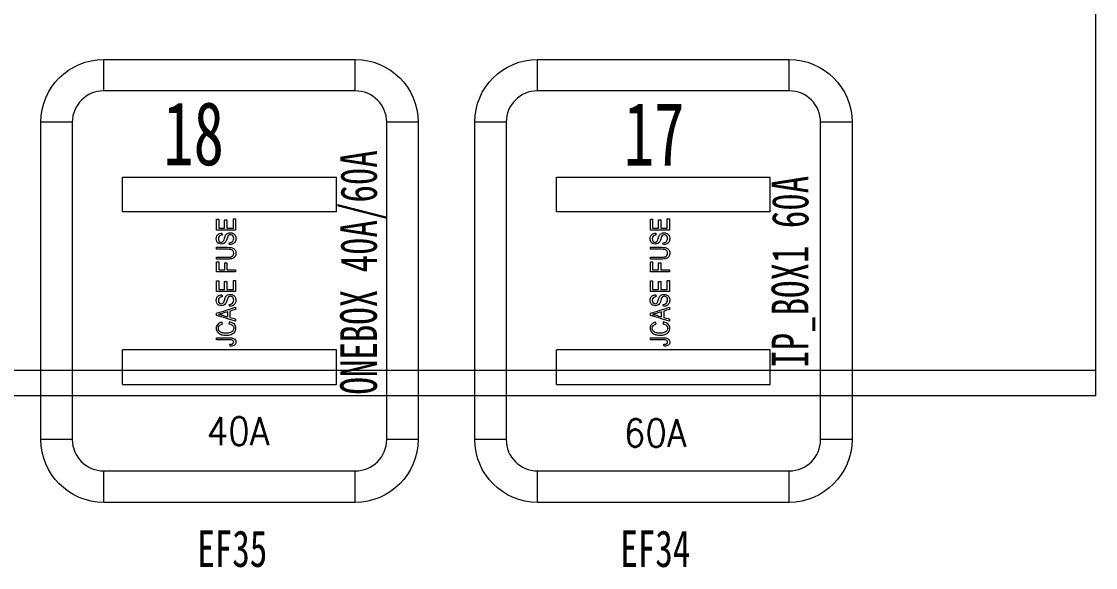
# Model space of a CAD drawing. Header units: inches. Extents: x 47316 to 59086, y 3141 to 11743.
# Drawn here: x 50801.4 to 50878.3, y 10013 to 10052.1 of the extents above; entities that cross this region are included whole.
import ezdxf
from ezdxf.enums import TextEntityAlignment as Align

# ---------------------------------------------------------------- set-up
doc = ezdxf.new("R2010")
doc.units = ezdxf.units.IN
doc.header["$MEASUREMENT"] = 0
doc.styles.add('MtX_romans_shx', font='romans.shx')
doc.styles.add('MtX_STSong', font='')
doc.styles.add('仿宋', font='仿宋_GB2312.ttf', dxfattribs={"width": 0.7})
doc.styles.get('MtX_STSong').set_extended_font_data('STSong')

msp = doc.modelspace()

# ---------------------------------------------------------------- linework, layer by layer
at = {"color": 0, "linetype": 'Continuous', "lineweight": 15}
for p, q in [((50878.278, 10118.591), (50878.278, 10025.293)), ((50807.302, 10047.13), (50807.302, 10049.38)), ((50807.302, 10049.38), (50825.302, 10049.38)), ((50825.302, 10047.13), (50825.302, 10049.38)), ((50838.352, 10047.13), (50838.352, 10049.38)), ((50838.352, 10049.38), (50856.352, 10049.38)), ((50856.352, 10047.13), (50856.352, 10049.38)), ((50825.302, 10047.13), (50807.302, 10047.13)), ((50856.352, 10047.13), (50838.352, 10047.13)), ((50805.052, 10044.88), (50802.802, 10044.88)), ((50802.802, 10022.155), (50802.802, 10044.88)), ((50805.052, 10044.88), (50805.052, 10022.155)), ((50827.552, 10022.155), (50827.552, 10044.88)), ((50829.802, 10044.88), (50827.552, 10044.88)), ((50829.802, 10044.88), (50829.802, 10022.155)), ((50836.102, 10044.88), (50833.852, 10044.88)), ((50833.852, 10022.155), (50833.852, 10044.88)), ((50836.102, 10044.88), (50836.102, 10022.155)), ((50858.602, 10022.155), (50858.602, 10044.88)), ((50860.852, 10044.88), (50858.602, 10044.88)), ((50860.852, 10044.88), (50860.852, 10022.155)), ((50808.652, 10040.943), (50823.952, 10040.943)), ((50808.652, 10038.468), (50808.652, 10040.943)), ((50839.702, 10040.943), (50855.002, 10040.943)), ((50839.702, 10038.468), (50839.702, 10040.943)), ((50808.652, 10026.093), (50808.652, 10028.568)), ((50839.702, 10026.093), (50839.702, 10028.568)), ((50805.052, 10022.155), (50802.802, 10022.155)), ((50829.802, 10022.155), (50827.552, 10022.155)), ((50836.102, 10022.155), (50833.852, 10022.155)), ((50860.852, 10022.155), (50858.602, 10022.155)), ((50807.302, 10017.655), (50807.302, 10019.905)), ((50807.302, 10019.905), (50825.302, 10019.905)), ((50825.302, 10017.655), (50825.302, 10019.905)), ((50838.352, 10017.655), (50838.352, 10019.905)), ((50838.352, 10019.905), (50856.352, 10019.905)), ((50856.352, 10017.655), (50856.352, 10019.905)), ((50825.302, 10017.655), (50807.302, 10017.655)), ((50856.352, 10017.655), (50838.352, 10017.655))]:
    msp.add_line(p, q, dxfattribs=at)
at = {"color": 0, "lineweight": 15}
for p, q in [((50823.952, 10038.468), (50823.952, 10040.943)), ((50855.002, 10038.468), (50855.002, 10040.943)), ((50823.952, 10038.468), (50808.652, 10038.468)), ((50855.002, 10038.468), (50839.702, 10038.468)), ((50823.952, 10028.568), (50808.652, 10028.568)), ((50823.952, 10026.093), (50823.952, 10028.568)), ((50855.002, 10028.568), (50839.702, 10028.568)), ((50855.002, 10026.093), (50855.002, 10028.568)), ((50878.278, 10027.093), (50570.006, 10027.093)), ((50808.652, 10026.093), (50823.952, 10026.093)), ((50839.702, 10026.093), (50855.002, 10026.093)), ((50878.278, 10025.293), (50570.006, 10025.293))]:
    msp.add_line(p, q, dxfattribs=at)
at = {"color": 0, "linetype": 'Continuous', "lineweight": 15, "extrusion": (0, 0, -1)}
for centre, start, end in [((-50807.302, 10044.88), 0, 90), ((-50825.302, 10044.88), 90, 180), ((-50838.352, 10044.88), 0, 90), ((-50856.352, 10044.88), 90, 180), ((-50807.302, 10022.155), 270, 0), ((-50825.302, 10022.155), 180, 270), ((-50838.352, 10022.155), 270, 0), ((-50856.352, 10022.155), 180, 270)]:
    msp.add_arc(centre, 4.5, start, end, dxfattribs=at)
at = {"color": 0, "linetype": 'Continuous', "lineweight": 15}
for centre, start, end in [((50807.302, 10044.88), 90, 180), ((50825.302, 10044.88), 0, 90), ((50838.352, 10044.88), 90, 180), ((50856.352, 10044.88), 0, 90), ((50807.302, 10022.155), 180, 270), ((50825.302, 10022.155), 270, 0), ((50838.352, 10022.155), 180, 270), ((50856.352, 10022.155), 270, 0)]:
    msp.add_arc(centre, 2.25, start, end, dxfattribs=at)
for points in [[(50815.373, 10037.16), (50815.373, 10037.418), (50815.373, 10037.676), (50815.373, 10037.935)], [(50815.373, 10037.935), (50815.427, 10037.935), (50815.481, 10037.935), (50815.534, 10037.935)], [(50815.534, 10037.935), (50815.534, 10037.724), (50815.534, 10037.513), (50815.534, 10037.301)], [(50815.953, 10037.301), (50815.953, 10037.499), (50815.953, 10037.697), (50815.953, 10037.895)], [(50815.953, 10037.895), (50816.007, 10037.895), (50816.06, 10037.895), (50816.114, 10037.895)], [(50816.114, 10037.895), (50816.114, 10037.697), (50816.114, 10037.499), (50816.114, 10037.301)], [(50816.579, 10037.301), (50816.579, 10037.521), (50816.579, 10037.74), (50816.579, 10037.96)], [(50816.579, 10037.96), (50816.633, 10037.96), (50816.687, 10037.96), (50816.741, 10037.96)], [(50816.741, 10037.96), (50816.741, 10037.693), (50816.741, 10037.426), (50816.741, 10037.16)], [(50846.423, 10037.16), (50846.423, 10037.418), (50846.423, 10037.676), (50846.423, 10037.935)], [(50846.423, 10037.935), (50846.477, 10037.935), (50846.531, 10037.935), (50846.584, 10037.935)], [(50846.584, 10037.935), (50846.584, 10037.724), (50846.584, 10037.513), (50846.584, 10037.301)], [(50847.003, 10037.301), (50847.003, 10037.499), (50847.003, 10037.697), (50847.003, 10037.895)], [(50847.003, 10037.895), (50847.057, 10037.895), (50847.11, 10037.895), (50847.164, 10037.895)], [(50847.164, 10037.895), (50847.164, 10037.697), (50847.164, 10037.499), (50847.164, 10037.301)], [(50847.629, 10037.301), (50847.629, 10037.521), (50847.629, 10037.74), (50847.629, 10037.96)], [(50847.629, 10037.96), (50847.683, 10037.96), (50847.737, 10037.96), (50847.791, 10037.96)], [(50847.791, 10037.96), (50847.791, 10037.693), (50847.791, 10037.426), (50847.791, 10037.16)], [(50816.741, 10037.16), (50816.285, 10037.16), (50815.829, 10037.16), (50815.373, 10037.16)], [(50815.534, 10037.301), (50815.674, 10037.301), (50815.814, 10037.301), (50815.953, 10037.301)], [(50816.114, 10037.301), (50816.269, 10037.301), (50816.424, 10037.301), (50816.579, 10037.301)], [(50847.791, 10037.16), (50847.335, 10037.16), (50846.879, 10037.16), (50846.423, 10037.16)], [(50846.584, 10037.301), (50846.724, 10037.301), (50846.864, 10037.301), (50847.003, 10037.301)], [(50847.164, 10037.301), (50847.319, 10037.301), (50847.474, 10037.301), (50847.629, 10037.301)], [(50815.758, 10036.931), (50815.763, 10036.886), (50815.767, 10036.84), (50815.772, 10036.795)], [(50816.301, 10036.11), (50816.296, 10036.154), (50816.291, 10036.199), (50816.286, 10036.243)], [(50846.808, 10036.931), (50846.813, 10036.886), (50846.817, 10036.84), (50846.822, 10036.795)], [(50847.351, 10036.11), (50847.346, 10036.154), (50847.341, 10036.199), (50847.336, 10036.243)], [(50815.373, 10035.78), (50815.373, 10035.827), (50815.373, 10035.874), (50815.373, 10035.922)], [(50816.162, 10035.78), (50815.899, 10035.78), (50815.636, 10035.78), (50815.373, 10035.78)], [(50816.547, 10036.169), (50816.475, 10036.131), (50816.393, 10036.111), (50816.301, 10036.11)], [(50846.423, 10035.78), (50846.423, 10035.827), (50846.423, 10035.874), (50846.423, 10035.922)], [(50847.212, 10035.78), (50846.949, 10035.78), (50846.686, 10035.78), (50846.423, 10035.78)], [(50847.597, 10036.169), (50847.525, 10036.131), (50847.443, 10036.111), (50847.351, 10036.11)], [(50815.373, 10035.078), (50815.373, 10035.126), (50815.373, 10035.173), (50815.373, 10035.22)], [(50815.373, 10034.169), (50815.373, 10034.41), (50815.373, 10034.651), (50815.373, 10034.892)], [(50815.373, 10034.892), (50815.427, 10034.892), (50815.481, 10034.892), (50815.534, 10034.892)], [(50815.534, 10034.892), (50815.534, 10034.698), (50815.534, 10034.504), (50815.534, 10034.31)], [(50815.958, 10034.31), (50815.958, 10034.478), (50815.958, 10034.646), (50815.958, 10034.814)], [(50815.958, 10034.814), (50816.012, 10034.814), (50816.066, 10034.814), (50816.119, 10034.814)], [(50816.119, 10034.814), (50816.119, 10034.646), (50816.119, 10034.478), (50816.119, 10034.31)], [(50846.423, 10035.078), (50846.423, 10035.126), (50846.423, 10035.173), (50846.423, 10035.22)], [(50846.423, 10034.169), (50846.423, 10034.41), (50846.423, 10034.651), (50846.423, 10034.892)], [(50846.423, 10034.892), (50846.477, 10034.892), (50846.531, 10034.892), (50846.584, 10034.892)], [(50846.584, 10034.892), (50846.584, 10034.698), (50846.584, 10034.504), (50846.584, 10034.31)], [(50847.008, 10034.31), (50847.008, 10034.478), (50847.008, 10034.646), (50847.008, 10034.814)], [(50847.008, 10034.814), (50847.062, 10034.814), (50847.116, 10034.814), (50847.169, 10034.814)], [(50847.169, 10034.814), (50847.169, 10034.646), (50847.169, 10034.478), (50847.169, 10034.31)], [(50816.741, 10034.169), (50816.285, 10034.169), (50815.829, 10034.169), (50815.373, 10034.169)], [(50815.534, 10034.31), (50815.676, 10034.31), (50815.817, 10034.31), (50815.958, 10034.31)], [(50816.119, 10034.31), (50816.326, 10034.31), (50816.533, 10034.31), (50816.741, 10034.31)], [(50816.741, 10034.31), (50816.741, 10034.263), (50816.741, 10034.216), (50816.741, 10034.169)], [(50847.791, 10034.169), (50847.335, 10034.169), (50846.879, 10034.169), (50846.423, 10034.169)], [(50846.584, 10034.31), (50846.726, 10034.31), (50846.867, 10034.31), (50847.008, 10034.31)], [(50847.169, 10034.31), (50847.376, 10034.31), (50847.583, 10034.31), (50847.791, 10034.31)], [(50847.791, 10034.31), (50847.791, 10034.263), (50847.791, 10034.216), (50847.791, 10034.169)], [(50815.373, 10033.524), (50815.427, 10033.524), (50815.481, 10033.524), (50815.534, 10033.524)], [(50815.373, 10032.749), (50815.373, 10033.008), (50815.373, 10033.266), (50815.373, 10033.524)], [(50815.534, 10033.524), (50815.534, 10033.313), (50815.534, 10033.102), (50815.534, 10032.891)], [(50815.953, 10033.484), (50816.007, 10033.484), (50816.06, 10033.484), (50816.114, 10033.484)], [(50815.953, 10032.891), (50815.953, 10033.089), (50815.953, 10033.287), (50815.953, 10033.484)], [(50816.114, 10033.484), (50816.114, 10033.287), (50816.114, 10033.089), (50816.114, 10032.891)], [(50816.579, 10033.549), (50816.633, 10033.549), (50816.687, 10033.549), (50816.741, 10033.549)], [(50816.579, 10032.891), (50816.579, 10033.111), (50816.579, 10033.33), (50816.579, 10033.549)], [(50816.741, 10033.549), (50816.741, 10033.283), (50816.741, 10033.016), (50816.741, 10032.749)], [(50846.423, 10033.524), (50846.477, 10033.524), (50846.531, 10033.524), (50846.584, 10033.524)], [(50846.423, 10032.749), (50846.423, 10033.008), (50846.423, 10033.266), (50846.423, 10033.524)], [(50846.584, 10033.524), (50846.584, 10033.313), (50846.584, 10033.102), (50846.584, 10032.891)], [(50847.003, 10033.484), (50847.057, 10033.484), (50847.11, 10033.484), (50847.164, 10033.484)], [(50847.003, 10032.891), (50847.003, 10033.089), (50847.003, 10033.287), (50847.003, 10033.484)], [(50847.164, 10033.484), (50847.164, 10033.287), (50847.164, 10033.089), (50847.164, 10032.891)], [(50847.629, 10033.549), (50847.683, 10033.549), (50847.737, 10033.549), (50847.791, 10033.549)], [(50847.629, 10032.891), (50847.629, 10033.111), (50847.629, 10033.33), (50847.629, 10033.549)], [(50847.791, 10033.549), (50847.791, 10033.283), (50847.791, 10033.016), (50847.791, 10032.749)], [(50816.741, 10032.749), (50816.285, 10032.749), (50815.829, 10032.749), (50815.373, 10032.749)], [(50815.534, 10032.891), (50815.674, 10032.891), (50815.814, 10032.891), (50815.953, 10032.891)], [(50815.758, 10032.521), (50815.763, 10032.475), (50815.767, 10032.43), (50815.772, 10032.385)], [(50816.114, 10032.891), (50816.269, 10032.891), (50816.424, 10032.891), (50816.579, 10032.891)], [(50847.791, 10032.749), (50847.335, 10032.749), (50846.879, 10032.749), (50846.423, 10032.749)], [(50846.584, 10032.891), (50846.724, 10032.891), (50846.864, 10032.891), (50847.003, 10032.891)], [(50846.808, 10032.521), (50846.813, 10032.475), (50846.817, 10032.43), (50846.822, 10032.385)], [(50847.164, 10032.891), (50847.319, 10032.891), (50847.474, 10032.891), (50847.629, 10032.891)], [(50815.373, 10031.196), (50815.829, 10031.342), (50816.285, 10031.488), (50816.741, 10031.634)], [(50816.301, 10031.699), (50816.296, 10031.744), (50816.291, 10031.789), (50816.286, 10031.833)], [(50816.547, 10031.758), (50816.475, 10031.721), (50816.393, 10031.701), (50816.301, 10031.699)], [(50816.741, 10031.634), (50816.741, 10031.581), (50816.741, 10031.527), (50816.741, 10031.473)], [(50846.423, 10031.196), (50846.879, 10031.342), (50847.335, 10031.488), (50847.791, 10031.634)], [(50847.351, 10031.699), (50847.346, 10031.744), (50847.341, 10031.789), (50847.336, 10031.833)], [(50847.597, 10031.758), (50847.525, 10031.721), (50847.443, 10031.701), (50847.351, 10031.699)], [(50847.791, 10031.634), (50847.791, 10031.581), (50847.791, 10031.527), (50847.791, 10031.473)], [(50815.373, 10031.043), (50815.373, 10031.094), (50815.373, 10031.145), (50815.373, 10031.196)], [(50816.741, 10030.631), (50816.285, 10030.768), (50815.829, 10030.906), (50815.373, 10031.043)], [(50815.517, 10031.116), (50815.604, 10031.102), (50815.691, 10031.083), (50815.778, 10031.058)], [(50815.778, 10031.058), (50815.912, 10031.019), (50816.045, 10030.98), (50816.179, 10030.94)], [(50816.179, 10030.94), (50816.179, 10031.062), (50816.179, 10031.183), (50816.179, 10031.304)], [(50816.741, 10031.473), (50816.602, 10031.431), (50816.464, 10031.389), (50816.326, 10031.348)], [(50816.326, 10031.348), (50816.326, 10031.198), (50816.326, 10031.049), (50816.326, 10030.9)], [(50816.326, 10030.9), (50816.464, 10030.86), (50816.602, 10030.821), (50816.741, 10030.782)], [(50846.423, 10031.043), (50846.423, 10031.094), (50846.423, 10031.145), (50846.423, 10031.196)], [(50847.791, 10030.631), (50847.335, 10030.768), (50846.879, 10030.906), (50846.423, 10031.043)], [(50846.567, 10031.116), (50846.654, 10031.102), (50846.741, 10031.083), (50846.828, 10031.058)], [(50846.828, 10031.058), (50846.962, 10031.019), (50847.095, 10030.98), (50847.229, 10030.94)], [(50847.229, 10030.94), (50847.229, 10031.062), (50847.229, 10031.183), (50847.229, 10031.304)], [(50847.791, 10031.473), (50847.652, 10031.431), (50847.514, 10031.389), (50847.376, 10031.348)], [(50847.376, 10031.348), (50847.376, 10031.198), (50847.376, 10031.049), (50847.376, 10030.9)], [(50847.376, 10030.9), (50847.514, 10030.86), (50847.652, 10030.821), (50847.791, 10030.782)], [(50815.79, 10030.416), (50815.776, 10030.463), (50815.762, 10030.509), (50815.748, 10030.556)], [(50816.307, 10030.574), (50816.291, 10030.527), (50816.276, 10030.479), (50816.261, 10030.432)], [(50816.261, 10030.432), (50816.376, 10030.413), (50816.463, 10030.375), (50816.521, 10030.32)], [(50816.741, 10030.782), (50816.741, 10030.732), (50816.741, 10030.681), (50816.741, 10030.631)], [(50846.84, 10030.416), (50846.826, 10030.463), (50846.812, 10030.509), (50846.798, 10030.556)], [(50847.357, 10030.574), (50847.341, 10030.527), (50847.326, 10030.479), (50847.311, 10030.432)], [(50847.311, 10030.432), (50847.426, 10030.413), (50847.513, 10030.375), (50847.571, 10030.32)], [(50847.791, 10030.782), (50847.791, 10030.732), (50847.791, 10030.681), (50847.791, 10030.631)], [(50815.373, 10029.293), (50815.373, 10029.341), (50815.373, 10029.388), (50815.373, 10029.435)], [(50846.423, 10029.293), (50846.423, 10029.341), (50846.423, 10029.388), (50846.423, 10029.435)], [(50816.353, 10028.846), (50816.345, 10028.888), (50816.338, 10028.931), (50816.33, 10028.974)], [(50816.66, 10028.918), (50816.592, 10028.868), (50816.489, 10028.844), (50816.353, 10028.846)], [(50847.403, 10028.846), (50847.395, 10028.888), (50847.388, 10028.931), (50847.38, 10028.974)], [(50847.71, 10028.918), (50847.642, 10028.868), (50847.539, 10028.844), (50847.403, 10028.846)]]:
    msp.add_open_spline(points, degree=3, dxfattribs=at)
for points, knots in [([(50815.772, 10036.795), (50815.685, 10036.787), (50815.62, 10036.763), (50815.531, 10036.678), (50815.509, 10036.616), (50815.509, 10036.448), (50815.53, 10036.385), (50815.609, 10036.307), (50815.658, 10036.287), (50815.764, 10036.287), (50815.804, 10036.301), (50815.867, 10036.356), (50815.9, 10036.428), (50815.966, 10036.658), (50815.995, 10036.737), (50816.057, 10036.843), (50816.104, 10036.889), (50816.216, 10036.948), (50816.281, 10036.963), (50816.427, 10036.963), (50816.496, 10036.947), (50816.624, 10036.881), (50816.674, 10036.834), (50816.746, 10036.712), (50816.764, 10036.643), (50816.764, 10036.47), (50816.746, 10036.388), (50816.674, 10036.257), (50816.619, 10036.206), (50816.547, 10036.169)], [0, 0, 0, 0, 0.060324, 0.060324, 0.120898, 0.120898, 0.184097, 0.184097, 0.247578, 0.247578, 0.302439, 0.302439, 0.356722, 0.356722, 0.411124, 0.411124, 0.489763, 0.489763, 0.568244, 0.568244, 0.645978, 0.645978, 0.723845, 0.723845, 0.801907, 0.801907, 0.900954, 0.900954, 1, 1, 1, 1]), ([(50846.822, 10036.795), (50846.735, 10036.787), (50846.67, 10036.763), (50846.581, 10036.678), (50846.559, 10036.616), (50846.559, 10036.448), (50846.58, 10036.385), (50846.659, 10036.307), (50846.708, 10036.287), (50846.814, 10036.287), (50846.854, 10036.301), (50846.917, 10036.356), (50846.95, 10036.428), (50847.016, 10036.658), (50847.045, 10036.737), (50847.107, 10036.843), (50847.154, 10036.889), (50847.266, 10036.948), (50847.331, 10036.963), (50847.477, 10036.963), (50847.546, 10036.947), (50847.674, 10036.881), (50847.724, 10036.834), (50847.796, 10036.712), (50847.814, 10036.643), (50847.814, 10036.47), (50847.796, 10036.388), (50847.724, 10036.257), (50847.669, 10036.206), (50847.597, 10036.169)], [0, 0, 0, 0, 0.060324, 0.060324, 0.120898, 0.120898, 0.184097, 0.184097, 0.247578, 0.247578, 0.302439, 0.302439, 0.356722, 0.356722, 0.411124, 0.411124, 0.489763, 0.489763, 0.568244, 0.568244, 0.645978, 0.645978, 0.723845, 0.723845, 0.801907, 0.801907, 0.900954, 0.900954, 1, 1, 1, 1]), ([(50816.176, 10036.701), (50816.162, 10036.672), (50816.14, 10036.608), (50816.079, 10036.411), (50816.051, 10036.342), (50815.989, 10036.252), (50815.948, 10036.213), (50815.846, 10036.163), (50815.789, 10036.151), (50815.658, 10036.151), (50815.593, 10036.166), (50815.473, 10036.227), (50815.428, 10036.272), (50815.365, 10036.39), (50815.35, 10036.456), (50815.35, 10036.607), (50815.366, 10036.678), (50815.431, 10036.799), (50815.479, 10036.846), (50815.606, 10036.911), (50815.678, 10036.928), (50815.758, 10036.931)], [0, 0, 0, 0, 0.07408, 0.07408, 0.148161, 0.148161, 0.243405, 0.243405, 0.338649, 0.338649, 0.444003, 0.444003, 0.548871, 0.548871, 0.653739, 0.653739, 0.768538, 0.768538, 0.884017, 0.884017, 1, 1, 1, 1]), ([(50816.571, 10036.704), (50816.55, 10036.745), (50816.522, 10036.776), (50816.45, 10036.816), (50816.412, 10036.826), (50816.326, 10036.826), (50816.289, 10036.817), (50816.225, 10036.777), (50816.198, 10036.745), (50816.176, 10036.701)], [0, 0, 0, 0, 0.24883, 0.24883, 0.495828, 0.495828, 0.746909, 0.746909, 1, 1, 1, 1]), ([(50816.286, 10036.243), (50816.355, 10036.25), (50816.411, 10036.264), (50816.498, 10036.311), (50816.534, 10036.347), (50816.588, 10036.444), (50816.602, 10036.499), (50816.602, 10036.614), (50816.591, 10036.662), (50816.571, 10036.704)], [0, 0, 0, 0, 0.257738, 0.257738, 0.514809, 0.514809, 0.771879, 0.771879, 1, 1, 1, 1]), ([(50847.226, 10036.701), (50847.212, 10036.672), (50847.19, 10036.608), (50847.129, 10036.411), (50847.101, 10036.342), (50847.039, 10036.252), (50846.998, 10036.213), (50846.896, 10036.163), (50846.839, 10036.151), (50846.708, 10036.151), (50846.643, 10036.166), (50846.523, 10036.227), (50846.478, 10036.272), (50846.415, 10036.39), (50846.4, 10036.456), (50846.4, 10036.607), (50846.416, 10036.678), (50846.481, 10036.799), (50846.529, 10036.846), (50846.656, 10036.911), (50846.728, 10036.928), (50846.808, 10036.931)], [0, 0, 0, 0, 0.07408, 0.07408, 0.148161, 0.148161, 0.243405, 0.243405, 0.338649, 0.338649, 0.444003, 0.444003, 0.548871, 0.548871, 0.653739, 0.653739, 0.768538, 0.768538, 0.884017, 0.884017, 1, 1, 1, 1]), ([(50847.621, 10036.704), (50847.6, 10036.745), (50847.572, 10036.776), (50847.5, 10036.816), (50847.462, 10036.826), (50847.376, 10036.826), (50847.339, 10036.817), (50847.275, 10036.777), (50847.248, 10036.745), (50847.226, 10036.701)], [0, 0, 0, 0, 0.24883, 0.24883, 0.495828, 0.495828, 0.746909, 0.746909, 1, 1, 1, 1]), ([(50847.336, 10036.243), (50847.405, 10036.25), (50847.461, 10036.264), (50847.548, 10036.311), (50847.584, 10036.347), (50847.638, 10036.444), (50847.652, 10036.499), (50847.652, 10036.614), (50847.641, 10036.662), (50847.621, 10036.704)], [0, 0, 0, 0, 0.257738, 0.257738, 0.514809, 0.514809, 0.771879, 0.771879, 1, 1, 1, 1]), ([(50815.373, 10035.922), (50815.636, 10035.922), (50815.9, 10035.922), (50816.3, 10035.922), (50816.41, 10035.909), (50816.571, 10035.86), (50816.637, 10035.817), (50816.738, 10035.689), (50816.764, 10035.606), (50816.764, 10035.402), (50816.742, 10035.32), (50816.653, 10035.192), (50816.59, 10035.147), (50816.422, 10035.092), (50816.308, 10035.078), (50815.9, 10035.078), (50815.636, 10035.078), (50815.373, 10035.078)], [0, 0, 0, 0, 0.199359, 0.199359, 0.303453, 0.303453, 0.407864, 0.407864, 0.512554, 0.512554, 0.614189, 0.614189, 0.715565, 0.715565, 0.816656, 0.816656, 1, 1, 1, 1]), ([(50815.373, 10035.22), (50815.636, 10035.22), (50815.899, 10035.22), (50816.281, 10035.22), (50816.369, 10035.229), (50816.481, 10035.264), (50816.524, 10035.293), (50816.585, 10035.378), (50816.601, 10035.429), (50816.601, 10035.595), (50816.571, 10035.669), (50816.45, 10035.758), (50816.334, 10035.78), (50816.162, 10035.78)], [0, 0, 0, 0, 0.256467, 0.256467, 0.372081, 0.372081, 0.488356, 0.488356, 0.604594, 0.604594, 0.802669, 0.802669, 1, 1, 1, 1]), ([(50846.423, 10035.922), (50846.686, 10035.922), (50846.95, 10035.922), (50847.35, 10035.922), (50847.46, 10035.909), (50847.621, 10035.86), (50847.687, 10035.817), (50847.788, 10035.689), (50847.814, 10035.606), (50847.814, 10035.402), (50847.792, 10035.32), (50847.703, 10035.192), (50847.64, 10035.147), (50847.472, 10035.092), (50847.358, 10035.078), (50846.95, 10035.078), (50846.686, 10035.078), (50846.423, 10035.078)], [0, 0, 0, 0, 0.199359, 0.199359, 0.303453, 0.303453, 0.407864, 0.407864, 0.512554, 0.512554, 0.614189, 0.614189, 0.715565, 0.715565, 0.816656, 0.816656, 1, 1, 1, 1]), ([(50846.423, 10035.22), (50846.686, 10035.22), (50846.949, 10035.22), (50847.331, 10035.22), (50847.419, 10035.229), (50847.531, 10035.264), (50847.574, 10035.293), (50847.635, 10035.378), (50847.651, 10035.429), (50847.651, 10035.595), (50847.621, 10035.669), (50847.5, 10035.758), (50847.384, 10035.78), (50847.212, 10035.78)], [0, 0, 0, 0, 0.256467, 0.256467, 0.372081, 0.372081, 0.488356, 0.488356, 0.604594, 0.604594, 0.802669, 0.802669, 1, 1, 1, 1]), ([(50816.176, 10032.29), (50816.162, 10032.262), (50816.14, 10032.198), (50816.079, 10032.001), (50816.051, 10031.932), (50815.989, 10031.842), (50815.948, 10031.803), (50815.846, 10031.753), (50815.789, 10031.74), (50815.658, 10031.74), (50815.593, 10031.756), (50815.473, 10031.817), (50815.428, 10031.862), (50815.365, 10031.98), (50815.35, 10032.045), (50815.35, 10032.197), (50815.366, 10032.267), (50815.431, 10032.389), (50815.479, 10032.435), (50815.606, 10032.501), (50815.678, 10032.518), (50815.758, 10032.521)], [0, 0, 0, 0, 0.07408, 0.07408, 0.148161, 0.148161, 0.243405, 0.243405, 0.338649, 0.338649, 0.444003, 0.444003, 0.548871, 0.548871, 0.653739, 0.653739, 0.768538, 0.768538, 0.884017, 0.884017, 1, 1, 1, 1]), ([(50815.772, 10032.385), (50815.685, 10032.377), (50815.62, 10032.353), (50815.531, 10032.268), (50815.509, 10032.206), (50815.509, 10032.038), (50815.53, 10031.975), (50815.609, 10031.897), (50815.658, 10031.877), (50815.764, 10031.877), (50815.804, 10031.891), (50815.867, 10031.946), (50815.9, 10032.017), (50815.966, 10032.248), (50815.995, 10032.327), (50816.057, 10032.432), (50816.104, 10032.478), (50816.216, 10032.538), (50816.281, 10032.553), (50816.427, 10032.553), (50816.496, 10032.537), (50816.624, 10032.471), (50816.674, 10032.424), (50816.746, 10032.302), (50816.764, 10032.233), (50816.764, 10032.059), (50816.746, 10031.978), (50816.674, 10031.847), (50816.619, 10031.796), (50816.547, 10031.758)], [0, 0, 0, 0, 0.060324, 0.060324, 0.120898, 0.120898, 0.184097, 0.184097, 0.247578, 0.247578, 0.302439, 0.302439, 0.356722, 0.356722, 0.411124, 0.411124, 0.489763, 0.489763, 0.568244, 0.568244, 0.645978, 0.645978, 0.723845, 0.723845, 0.801907, 0.801907, 0.900954, 0.900954, 1, 1, 1, 1]), ([(50816.571, 10032.293), (50816.55, 10032.335), (50816.522, 10032.365), (50816.45, 10032.406), (50816.412, 10032.416), (50816.326, 10032.416), (50816.289, 10032.406), (50816.225, 10032.367), (50816.198, 10032.335), (50816.176, 10032.29)], [0, 0, 0, 0, 0.24883, 0.24883, 0.495828, 0.495828, 0.746909, 0.746909, 1, 1, 1, 1]), ([(50847.226, 10032.29), (50847.212, 10032.262), (50847.19, 10032.198), (50847.129, 10032.001), (50847.101, 10031.932), (50847.039, 10031.842), (50846.998, 10031.803), (50846.896, 10031.753), (50846.839, 10031.74), (50846.708, 10031.74), (50846.643, 10031.756), (50846.523, 10031.817), (50846.478, 10031.862), (50846.415, 10031.98), (50846.4, 10032.045), (50846.4, 10032.197), (50846.416, 10032.267), (50846.481, 10032.389), (50846.529, 10032.435), (50846.656, 10032.501), (50846.728, 10032.518), (50846.808, 10032.521)], [0, 0, 0, 0, 0.07408, 0.07408, 0.148161, 0.148161, 0.243405, 0.243405, 0.338649, 0.338649, 0.444003, 0.444003, 0.548871, 0.548871, 0.653739, 0.653739, 0.768538, 0.768538, 0.884017, 0.884017, 1, 1, 1, 1]), ([(50846.822, 10032.385), (50846.735, 10032.377), (50846.67, 10032.353), (50846.581, 10032.268), (50846.559, 10032.206), (50846.559, 10032.038), (50846.58, 10031.975), (50846.659, 10031.897), (50846.708, 10031.877), (50846.814, 10031.877), (50846.854, 10031.891), (50846.917, 10031.946), (50846.95, 10032.017), (50847.016, 10032.248), (50847.045, 10032.327), (50847.107, 10032.432), (50847.154, 10032.478), (50847.266, 10032.538), (50847.331, 10032.553), (50847.477, 10032.553), (50847.546, 10032.537), (50847.674, 10032.471), (50847.724, 10032.424), (50847.796, 10032.302), (50847.814, 10032.233), (50847.814, 10032.059), (50847.796, 10031.978), (50847.724, 10031.847), (50847.669, 10031.796), (50847.597, 10031.758)], [0, 0, 0, 0, 0.060324, 0.060324, 0.120898, 0.120898, 0.184097, 0.184097, 0.247578, 0.247578, 0.302439, 0.302439, 0.356722, 0.356722, 0.411124, 0.411124, 0.489763, 0.489763, 0.568244, 0.568244, 0.645978, 0.645978, 0.723845, 0.723845, 0.801907, 0.801907, 0.900954, 0.900954, 1, 1, 1, 1]), ([(50847.621, 10032.293), (50847.6, 10032.335), (50847.572, 10032.365), (50847.5, 10032.406), (50847.462, 10032.416), (50847.376, 10032.416), (50847.339, 10032.406), (50847.275, 10032.367), (50847.248, 10032.335), (50847.226, 10032.29)], [0, 0, 0, 0, 0.24883, 0.24883, 0.495828, 0.495828, 0.746909, 0.746909, 1, 1, 1, 1]), ([(50816.286, 10031.833), (50816.355, 10031.839), (50816.411, 10031.854), (50816.498, 10031.901), (50816.534, 10031.937), (50816.588, 10032.034), (50816.602, 10032.089), (50816.602, 10032.204), (50816.591, 10032.252), (50816.571, 10032.293)], [0, 0, 0, 0, 0.257738, 0.257738, 0.514809, 0.514809, 0.771879, 0.771879, 1, 1, 1, 1]), ([(50847.336, 10031.833), (50847.405, 10031.839), (50847.461, 10031.854), (50847.548, 10031.901), (50847.584, 10031.937), (50847.638, 10032.034), (50847.652, 10032.089), (50847.652, 10032.204), (50847.641, 10032.252), (50847.621, 10032.293)], [0, 0, 0, 0, 0.257738, 0.257738, 0.514809, 0.514809, 0.771879, 0.771879, 1, 1, 1, 1]), ([(50816.179, 10031.304), (50816.053, 10031.267), (50815.927, 10031.229), (50815.685, 10031.158), (50815.591, 10031.132), (50815.517, 10031.116)], [0, 0, 0, 0, 0.523179, 0.523179, 1, 1, 1, 1]), ([(50847.229, 10031.304), (50847.103, 10031.267), (50846.977, 10031.229), (50846.735, 10031.158), (50846.641, 10031.132), (50846.567, 10031.116)], [0, 0, 0, 0, 0.523179, 0.523179, 1, 1, 1, 1]), ([(50815.748, 10030.556), (50815.622, 10030.527), (50815.524, 10030.476), (50815.385, 10030.33), (50815.35, 10030.24), (50815.35, 10030.038), (50815.377, 10029.951), (50815.488, 10029.794), (50815.568, 10029.733), (50815.78, 10029.648), (50815.904, 10029.626), (50816.177, 10029.626), (50816.299, 10029.646), (50816.527, 10029.721), (50816.614, 10029.776), (50816.734, 10029.921), (50816.764, 10030.015), (50816.764, 10030.242), (50816.725, 10030.336), (50816.569, 10030.491), (50816.455, 10030.544), (50816.307, 10030.574)], [0, 0, 0, 0, 0.11516, 0.11516, 0.230547, 0.230547, 0.332359, 0.332359, 0.434384, 0.434384, 0.536317, 0.536317, 0.629985, 0.629985, 0.723846, 0.723846, 0.81793, 0.81793, 0.908885, 0.908885, 1, 1, 1, 1]), ([(50816.521, 10030.32), (50816.58, 10030.265), (50816.609, 10030.198), (50816.609, 10030.053), (50816.587, 10029.993), (50816.502, 10029.88), (50816.437, 10029.839), (50816.263, 10029.786), (50816.162, 10029.772), (50815.956, 10029.772), (50815.868, 10029.784), (50815.698, 10029.829), (50815.63, 10029.868), (50815.53, 10029.978), (50815.505, 10030.047), (50815.505, 10030.201), (50815.528, 10030.26), (50815.618, 10030.355), (50815.691, 10030.391), (50815.79, 10030.416)], [0, 0, 0, 0, 0.153181, 0.153181, 0.27986, 0.27986, 0.406549, 0.406549, 0.533238, 0.533238, 0.631689, 0.631689, 0.73014, 0.73014, 0.828858, 0.828858, 0.914458, 0.914458, 1, 1, 1, 1]), ([(50846.798, 10030.556), (50846.672, 10030.527), (50846.574, 10030.476), (50846.435, 10030.33), (50846.4, 10030.24), (50846.4, 10030.038), (50846.427, 10029.951), (50846.538, 10029.794), (50846.618, 10029.733), (50846.83, 10029.648), (50846.954, 10029.626), (50847.227, 10029.626), (50847.349, 10029.646), (50847.577, 10029.721), (50847.664, 10029.776), (50847.784, 10029.921), (50847.814, 10030.015), (50847.814, 10030.242), (50847.775, 10030.336), (50847.619, 10030.491), (50847.505, 10030.544), (50847.357, 10030.574)], [0, 0, 0, 0, 0.11516, 0.11516, 0.230547, 0.230547, 0.332359, 0.332359, 0.434384, 0.434384, 0.536317, 0.536317, 0.629985, 0.629985, 0.723846, 0.723846, 0.81793, 0.81793, 0.908885, 0.908885, 1, 1, 1, 1]), ([(50847.571, 10030.32), (50847.63, 10030.265), (50847.659, 10030.198), (50847.659, 10030.053), (50847.637, 10029.993), (50847.552, 10029.88), (50847.487, 10029.839), (50847.313, 10029.786), (50847.212, 10029.772), (50847.006, 10029.772), (50846.918, 10029.784), (50846.748, 10029.829), (50846.68, 10029.868), (50846.58, 10029.978), (50846.555, 10030.047), (50846.555, 10030.201), (50846.578, 10030.26), (50846.668, 10030.355), (50846.741, 10030.391), (50846.84, 10030.416)], [0, 0, 0, 0, 0.153181, 0.153181, 0.27986, 0.27986, 0.406549, 0.406549, 0.533238, 0.533238, 0.631689, 0.631689, 0.73014, 0.73014, 0.828858, 0.828858, 0.914458, 0.914458, 1, 1, 1, 1]), ([(50815.373, 10029.435), (50815.684, 10029.435), (50815.994, 10029.435), (50816.419, 10029.435), (50816.508, 10029.424), (50816.634, 10029.381), (50816.681, 10029.347), (50816.747, 10029.252), (50816.764, 10029.197), (50816.764, 10029.04), (50816.729, 10028.968), (50816.66, 10028.918)], [0, 0, 0, 0, 0.377087, 0.377087, 0.515947, 0.515947, 0.654117, 0.654117, 0.793314, 0.793314, 1, 1, 1, 1]), ([(50816.571, 10029.225), (50816.551, 10029.251), (50816.522, 10029.269), (50816.451, 10029.289), (50816.394, 10029.293), (50816.001, 10029.293), (50815.687, 10029.293), (50815.373, 10029.293)], [0, 0, 0, 0, 0.167995, 0.167995, 0.334149, 0.334149, 1, 1, 1, 1]), ([(50846.423, 10029.435), (50846.734, 10029.435), (50847.044, 10029.435), (50847.469, 10029.435), (50847.558, 10029.424), (50847.684, 10029.381), (50847.731, 10029.347), (50847.797, 10029.252), (50847.814, 10029.197), (50847.814, 10029.04), (50847.779, 10028.968), (50847.71, 10028.918)], [0, 0, 0, 0, 0.377087, 0.377087, 0.515947, 0.515947, 0.654117, 0.654117, 0.793314, 0.793314, 1, 1, 1, 1]), ([(50847.621, 10029.225), (50847.601, 10029.251), (50847.572, 10029.269), (50847.501, 10029.289), (50847.444, 10029.293), (50847.051, 10029.293), (50846.737, 10029.293), (50846.423, 10029.293)], [0, 0, 0, 0, 0.167995, 0.167995, 0.334149, 0.334149, 1, 1, 1, 1]), ([(50816.33, 10028.974), (50816.435, 10028.977), (50816.506, 10028.993), (50816.583, 10029.047), (50816.602, 10029.085), (50816.602, 10029.169), (50816.592, 10029.2), (50816.571, 10029.225)], [0, 0, 0, 0, 0.365145, 0.365145, 0.73029, 0.73029, 1, 1, 1, 1]), ([(50847.38, 10028.974), (50847.485, 10028.977), (50847.556, 10028.993), (50847.633, 10029.047), (50847.652, 10029.085), (50847.652, 10029.169), (50847.642, 10029.2), (50847.621, 10029.225)], [0, 0, 0, 0, 0.365145, 0.365145, 0.73029, 0.73029, 1, 1, 1, 1])]:
    msp.add_open_spline(points, degree=3, knots=knots, dxfattribs=at)

# ---------------------------------------------------------------- texts
at = {"color": 0, "lineweight": 15}
for s, height, style, width, p in [('18', 4.5538, 'MtX_STSong', 0.7, (50811.566, 10041.804)), ('17', 4.5538, 'MtX_STSong', 0.7, (50844.524, 10041.774)), ('40A', 2, 'MtX_romans_shx', 0.9, (50814.67, 10021.753)), ('60A', 2, 'MtX_romans_shx', 0.9, (50844.522, 10021.623))]:
    msp.add_text(s, height=height, dxfattribs=dict(at, style=style, width=width)).set_placement(p)
at = {"color": 0, "linetype": 'Continuous', "lineweight": 15, "style": '仿宋', "width": 0.7}
for s, p in [('ONEBOX 40A/60A', (50825.753, 10034.126)), ('IP_BOX1 60A', (50856.647, 10034.168))]:
    msp.add_text(s, height=2.625, rotation=90, dxfattribs=at).set_placement(p, align=Align.MIDDLE)
at = {"color": 0, "lineweight": 15, "style": '仿宋', "width": 0.7}
for s, p in [('EF35', (50816.504, 10014.341)), ('EF34', (50846.776, 10014.341))]:
    msp.add_text(s, height=2.625, dxfattribs=at).set_placement(p, align=Align.MIDDLE_CENTER)

doc.saveas('drawing.dxf')
